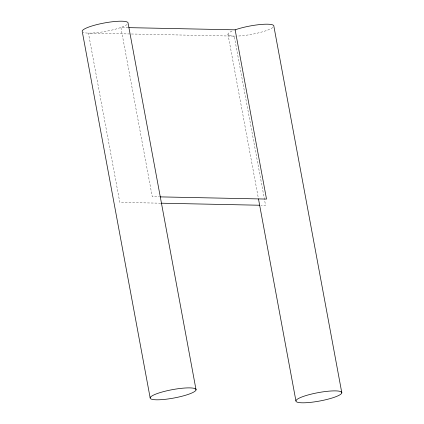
<?xml version="1.0" encoding="UTF-8"?>
<svg xmlns="http://www.w3.org/2000/svg" width="424" height="424" viewBox="0 0 424 424"><rect width="100%" height="100%" fill="white"/><g stroke="black" fill="none" stroke-linecap="round" stroke-linejoin="round"><path stroke-width="0.32" stroke-dasharray="2.12 1.59" d="M128.159 27.629L120.893 27.481L152.264 196.72L159.525 196.869M160.696 203.197L119.801 202.354L88.436 33.114L234.202 36.114L265.567 205.354L260.951 205.258M227.948 34.137L258.37 198.268M272.902 27.459A23.341 4.256 -10.5 0 1 237.599 36.061M235.262 36.12A23.341 4.256 -10.5 0 1 232.829 30.724M127.136 24.46A23.341 4.256 -10.5 0 1 105.216 31.466A23.341 4.256 -10.5 0 1 83.183 32.356"/><path stroke-width="0.64" d="M128.822 27.645L235.145 29.834A23.341 4.256 -10.5 0 1 260.304 24.528A23.341 4.256 -10.5 0 1 273.856 26.171L341.818 392.863A23.341 4.256 -10.5 0 1 306.806 402.683A23.341 4.256 -10.5 0 1 307.967 394.988A23.341 4.256 -10.5 0 1 341.818 392.863M160.187 196.884L266.511 199.073L235.145 29.834M161.353 203.207L259.631 205.232M258.486 198.92L295.91 400.828M196.052 389.863A23.341 4.256 -10.5 0 0 162.201 391.988A23.341 4.256 -10.5 0 0 161.046 399.684A23.341 4.256 -10.5 0 0 196.052 389.863L128.09 23.172A23.341 4.256 -10.5 0 0 105.804 22.716A23.341 4.256 -10.5 0 0 82.182 31.138L150.144 397.829"/></g></svg>
